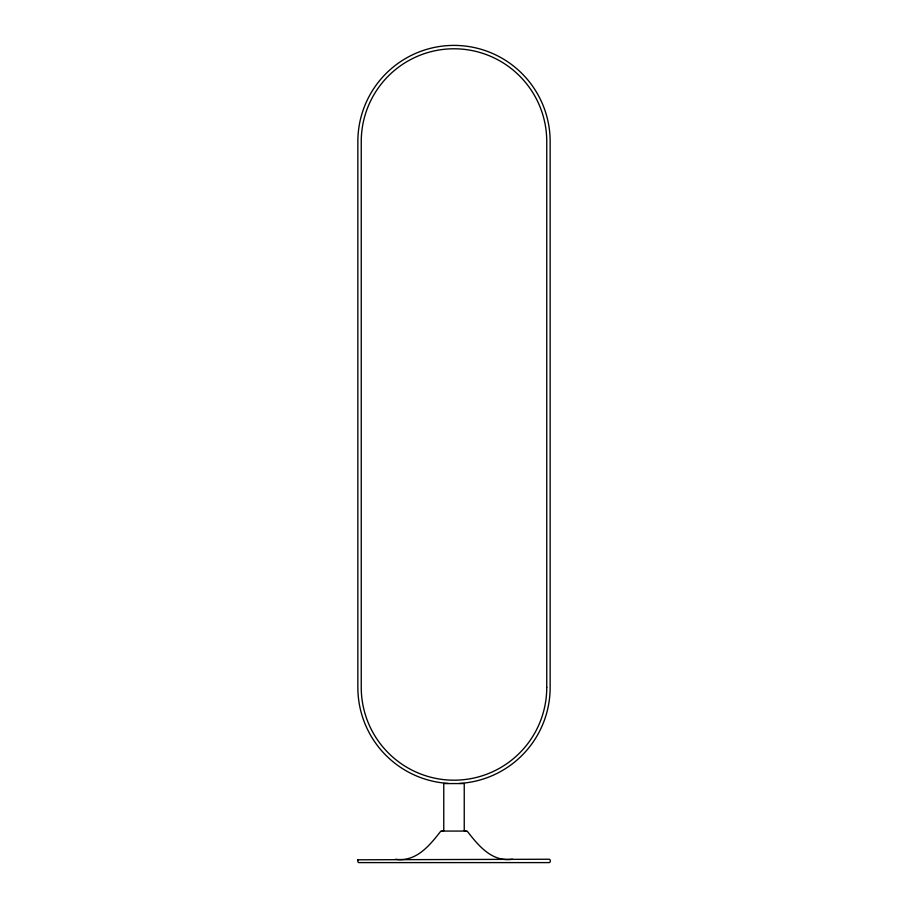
<?xml version="1.0" encoding="UTF-8"?>
<svg xmlns="http://www.w3.org/2000/svg" width="908" height="908" viewBox="0 0 908 908"><rect width="100%" height="100%" fill="white"/><g stroke="black" fill="none" stroke-linecap="round" stroke-linejoin="round"><path stroke-width="1.36" d="M465.157 831.274L465.918 831.07M395.559 859.24C416.352 862.316 429.949 845.076 440.879 831.07L467.121 831.07C478.051 845.076 491.648 862.316 512.441 859.24M442.082 831.07L442.843 831.274M464.238 830.695L464.238 783.57L443.762 783.57L443.762 830.695M459.584 783.411A96.146 96.146 0 0 0 550.146 687.435L550.146 141.546A96.146 96.146 0 0 0 454 45.4A96.146 96.146 0 0 0 357.854 141.546L357.854 687.435A96.146 96.146 0 0 0 448.416 783.411M357.888 859.797L357.888 862.044L358.819 862.6L549.181 862.6C550.713 862.668 550.713 859.161 549.181 859.24L357.888 859.797M546.752 687.435L546.752 141.546A92.752 92.752 0 0 0 454 48.782A92.752 92.752 0 0 0 361.248 141.546L361.248 687.435A92.752 92.752 0 0 0 454 780.188A92.752 92.752 0 0 0 546.752 687.435"/></g></svg>
